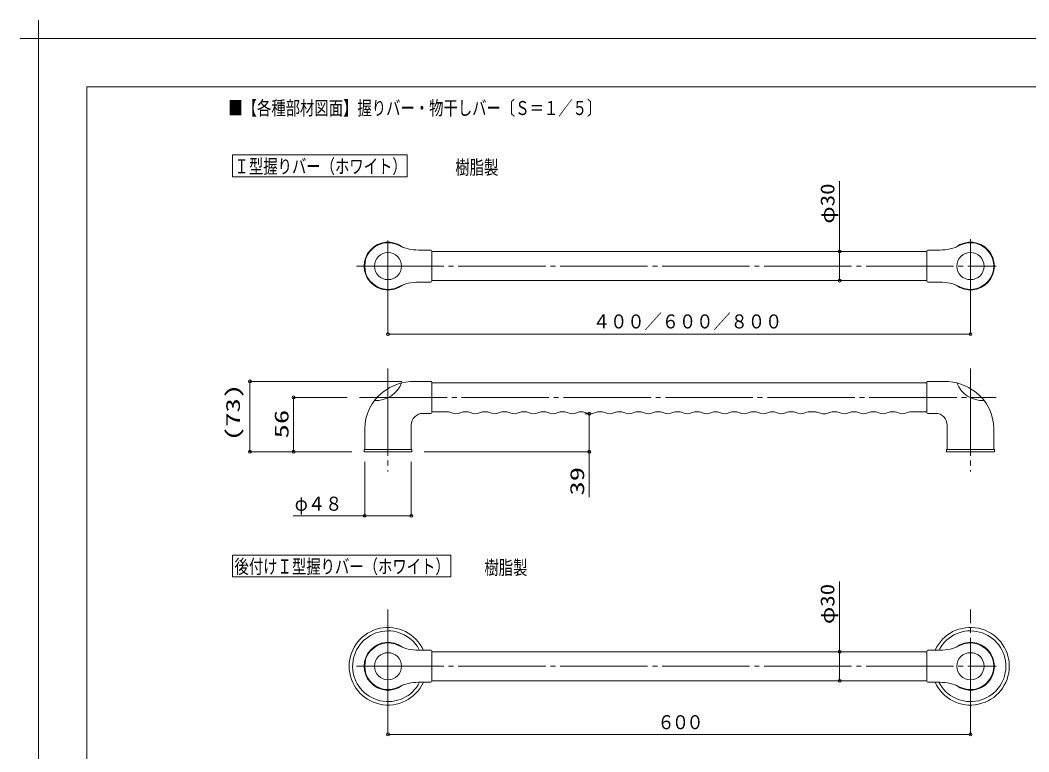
# Model space of a CAD drawing. Units: millimetres on the paper. Extents: x -305 to 305, y -152 to 152.
# Drawn here: x -304.8 to -97, y 1.4 to 152.3 of the extents above; entities that cross this region are included whole.
import ezdxf
from ezdxf.enums import TextEntityAlignment as Align

# ---------------------------------------------------------------- set-up
doc = ezdxf.new("R2010")
doc.units = ezdxf.units.MM
doc.linetypes.add('LONG_CHAIN', pattern=[21, 18, -1, 1, -1])
for name, color, linetype, lineweight in [('0-0_0', 7, 'Continuous', 9), ('0-1_VIEW0001', 7, 'Continuous', 9), ('0-3_1図面枠', 7, 'Continuous', 9), ('0-4_図面枠', 3, 'Continuous', 9), ('0-5_DEFPOINTS', 7, 'Continuous', 9)]:
    doc.layers.add(name, color=color, linetype=linetype, lineweight=lineweight)
doc.styles.add('ＭＳ ゴシック', font='')
doc.styles.get('ＭＳ ゴシック').set_extended_font_data('MS Gothic')

# ---------------------------------------------------------------- blocks, each defined once
blk = doc.blocks.new('_ORIGIN')
at = {"layer": '0-0_0'}
blk.add_line((0, 0), (-1, 0), dxfattribs=at)
blk.add_circle((0, 0), 0.5, dxfattribs=at)
blk = doc.blocks.new('X29')
at = {"layer": '0-0_0', "style": 'ＭＳ ゴシック', "width": 0.9}
for s, p in [('φ', (-367.179, 191.25)), ('４８', (-364.465, 191.25))]:
    blk.add_text(s, height=2.889, dxfattribs=at).set_placement(p, align=Align.BOTTOM_LEFT)
blk = doc.blocks.new('グループ-6')
at = {"layer": '0-3_1図面枠'}
for p, q in [((-4200, 2895), (-4200, 3045)), ((-4275, 2970), (-4125, 2970))]:
    blk.add_line(p, q, dxfattribs=at)

msp = doc.modelspace()

# ---------------------------------------------------------------- linework, layer by layer
at = {"layer": '0-0_0'}
for p, q in [((-135.935, 99.154), (-135.935, 103.954)), ((-228.986, 99.014), (-228.986, 87.516)), ((-120.526, 98.554), (-135.935, 98.554)), ((-108.986, 99.014), (-108.986, 87.516)), ((-228.386, 87.516), (-109.586, 87.516)), ((-226.112, 77.787), (-257.431, 77.787)), ((-257.431, 63.887), (-257.431, 77.187)), ((-237.366, 74.487), (-248.421, 74.487)), ((-248.421, 73.887), (-248.421, 63.887)), ((-188.446, 71.107), (-187.516, 71.107)), ((-187.516, 70.507), (-187.516, 63.887)), ((-236.446, 63.287), (-257.431, 63.287)), ((-254.892, 63.287), (-248.421, 63.287)), ((-233.786, 61.187), (-233.786, 50.058)), ((-224.186, 61.187), (-224.186, 50.058)), ((-233.786, 50.058), (-248.518, 50.058)), ((-233.186, 50.058), (-224.786, 50.058))]:
    msp.add_line(p, q, dxfattribs=at)
for points in [[(-120.526, 104.554), (-135.935, 104.554), (-135.935, 119.043)], [(-221.526, 63.287), (-187.516, 63.287), (-187.516, 53.924)]]:
    msp.add_lwpolyline(points, dxfattribs=at)
at = {"layer": '0-1_VIEW0001'}
for p, q in [((-261.027, 119.984), (-261.027, 124.484)), ((-261.027, 124.484), (-225.027, 124.484)), ((-225.027, 119.984), (-225.027, 124.484)), ((-261.027, 119.984), (-225.027, 119.984)), ((-220.186, 104.854), (-222.679, 104.854)), ((-219.986, 104.594), (-219.986, 104.654)), ((-219.986, 104.594), (-219.986, 104.654)), ((-219.986, 104.594), (-219.986, 98.514)), ((-219.986, 104.554), (-117.986, 104.554)), ((-117.986, 104.594), (-117.986, 104.654)), ((-117.986, 104.594), (-117.986, 104.654)), ((-117.786, 104.854), (-115.293, 104.854)), ((-220.186, 98.254), (-222.679, 98.254)), ((-219.986, 98.554), (-117.986, 98.554)), ((-219.986, 98.514), (-219.986, 98.454)), ((-219.986, 98.514), (-219.986, 98.454)), ((-117.986, 98.514), (-117.986, 98.454)), ((-117.786, 98.254), (-115.293, 98.254)), ((-220.186, 77.787), (-223.572, 77.787)), ((-219.986, 77.527), (-219.986, 77.587)), ((-219.986, 77.527), (-219.986, 77.587)), ((-219.986, 77.527), (-219.986, 71.447)), ((-219.986, 77.487), (-117.986, 77.487)), ((-117.986, 77.527), (-117.986, 77.587)), ((-117.986, 77.527), (-117.986, 77.587)), ((-117.986, 77.527), (-117.986, 71.447)), ((-117.786, 77.787), (-114.4, 77.787)), ((-220.186, 71.187), (-221.786, 71.187)), ((-219.986, 71.487), (-216.687, 71.487)), ((-219.986, 71.447), (-219.986, 71.387)), ((-219.986, 71.447), (-219.986, 71.387)), ((-213.284, 71.487), (-212.687, 71.487)), ((-209.284, 71.487), (-208.687, 71.487)), ((-205.284, 71.487), (-204.687, 71.487)), ((-201.284, 71.487), (-200.687, 71.487)), ((-197.284, 71.487), (-196.687, 71.487)), ((-193.284, 71.487), (-192.687, 71.487)), ((-188.986, 71.487), (-189.351, 71.487)), ((-189.284, 71.487), (-188.986, 71.487)), ((-184.986, 71.487), (-185.583, 71.487)), ((-180.986, 71.487), (-181.583, 71.487)), ((-177.635, 71.495), (-177.038, 71.495)), ((-173.635, 71.495), (-173.038, 71.495)), ((-169.635, 71.495), (-169.038, 71.495)), ((-165.635, 71.495), (-165.038, 71.495)), ((-161.337, 71.495), (-161.702, 71.495)), ((-161.635, 71.495), (-161.337, 71.495)), ((-157.337, 71.495), (-157.933, 71.495)), ((-153.337, 71.495), (-153.933, 71.495)), ((-145.635, 71.495), (-146.232, 71.495)), ((-140.901, 71.495), (-142.232, 71.495)), ((-136.687, 71.487), (-137.284, 71.487)), ((-132.687, 71.487), (-133.284, 71.487)), ((-128.687, 71.487), (-129.284, 71.487)), ((-124.687, 71.487), (-125.284, 71.487)), ((-117.986, 71.487), (-121.284, 71.487)), ((-117.986, 71.447), (-117.986, 71.387)), ((-117.986, 71.447), (-117.986, 71.387)), ((-117.786, 71.187), (-116.186, 71.187)), ((-224.186, 68.787), (-224.186, 63.727)), ((-113.786, 68.787), (-113.786, 63.727)), ((-233.786, 67.976), (-233.786, 63.727)), ((-104.186, 67.976), (-104.186, 63.727)), ((-233.906, 63.727), (-224.066, 63.727)), ((-233.906, 63.727), (-233.906, 63.287)), ((-233.906, 63.287), (-224.066, 63.287)), ((-224.066, 63.727), (-224.066, 63.287)), ((-113.906, 63.727), (-104.066, 63.727)), ((-113.906, 63.727), (-113.906, 63.287)), ((-113.906, 63.287), (-104.066, 63.287)), ((-104.066, 63.727), (-104.066, 63.287)), ((-261.027, 37.484), (-261.027, 41.984)), ((-261.027, 41.984), (-216.027, 41.984)), ((-216.027, 37.484), (-216.027, 41.984)), ((-261.027, 37.484), (-216.027, 37.484)), ((-220.186, 22.354), (-222.679, 22.354)), ((-219.986, 22.094), (-219.986, 22.154)), ((-219.986, 22.094), (-219.986, 22.154)), ((-219.986, 22.094), (-219.986, 16.014)), ((-219.986, 22.054), (-117.986, 22.054)), ((-135.935, 16.654), (-135.935, 21.454)), ((-117.986, 22.094), (-117.986, 22.154)), ((-117.986, 22.094), (-117.986, 22.154)), ((-117.786, 22.354), (-115.293, 22.354)), ((-228.986, 16.514), (-228.986, 5.016)), ((-220.186, 15.754), (-222.679, 15.754)), ((-219.986, 16.054), (-117.986, 16.054)), ((-219.986, 16.014), (-219.986, 15.954)), ((-219.986, 16.014), (-219.986, 15.954)), ((-120.526, 16.054), (-135.935, 16.054)), ((-117.986, 16.014), (-117.986, 15.954)), ((-117.786, 15.754), (-115.293, 15.754)), ((-108.986, 16.514), (-108.986, 5.016)), ((-228.386, 5.016), (-109.586, 5.016))]:
    msp.add_line(p, q, dxfattribs=at)
at = {"layer": '0-1_VIEW0001', "linetype": 'LONG_CHAIN'}
for p, q in [((-228.986, 106.793), (-228.986, 88.488)), ((-108.986, 89.435), (-108.986, 107.121)), ((-235.496, 101.554), (-103.678, 101.554)), ((-228.986, 80.448), (-228.986, 59.23)), ((-108.986, 80.448), (-108.986, 59.23)), ((-234.826, 74.487), (-103.678, 74.487)), ((-228.986, 30.771), (-228.986, 5.988)), ((-108.986, 6.935), (-108.986, 30.771)), ((-235.496, 19.054), (-103.678, 19.054))]:
    msp.add_line(p, q, dxfattribs=at)
at = {"layer": '0-1_VIEW0001'}
for points in [[(-117.986, 104.594), (-117.986, 98.514), (-117.986, 98.454)], [(-149.933, 71.495), (-149.635, 71.495), (-150, 71.495)], [(-120.526, 22.054), (-135.935, 22.054), (-135.935, 36.543)], [(-117.986, 22.094), (-117.986, 16.014), (-117.986, 15.954)]]:
    msp.add_lwpolyline(points, dxfattribs=at)
for centre in [(-228.986, 101.554), (-108.986, 101.554), (-228.986, 19.054), (-108.986, 19.054)]:
    msp.add_circle(centre, 2.8, dxfattribs=at)
for centre, radius, start, end in [((-228.986, 101.554), 4.92, 53.00332, 306.99668), ((-228.986, 101.554), 4.8, 63.24355, 296.75645), ((-108.986, 101.554), 4.92, 233.00332, 126.99668), ((-108.986, 101.554), 4.8, 243.24355, 116.75645), ((-222.679, 114.063), 9.209, 243.24355, 270), ((-220.186, 104.654), 0.2, 0, 90), ((-220.186, 104.654), 0.2, 0, 90), ((-117.786, 104.654), 0.2, 90, 180), ((-117.786, 104.654), 0.2, 90, 180), ((-115.293, 114.063), 9.209, 270, 296.75645), ((-222.679, 89.044), 9.209, 90, 116.75645), ((-220.186, 98.454), 0.2, 270, 0), ((-220.186, 98.454), 0.2, 270, 0), ((-117.786, 98.454), 0.2, 180, 270), ((-117.786, 98.454), 0.2, 180, 270), ((-115.293, 89.044), 9.209, 63.24355, 90), ((-231.474, 79.502), 5.669, 266.84819, 338.88462), ((-223.572, 67.187), 10.6, 90, 127.87515), ((-220.186, 77.587), 0.2, 0, 90), ((-220.186, 77.587), 0.2, 0, 90), ((-117.786, 77.587), 0.2, 90, 180), ((-117.786, 77.587), 0.2, 90, 180), ((-114.4, 67.187), 10.6, 52.12485, 90), ((-106.497, 79.502), 5.669, 201.11538, 273.15181), ((-224.186, 67.976), 9.6, 127.87515, 180), ((-113.786, 67.976), 9.6, 0, 52.12485), ((-221.786, 68.787), 2.4, 90, 180), ((-220.186, 71.387), 0.2, 270, 0), ((-220.186, 71.387), 0.2, 270, 0), ((-216.687, 69.487), 2, 64.82328, 90), ((-214.986, 73.107), 2, 244.82328, 295.17672), ((-213.284, 69.487), 2, 90, 115.17672), ((-212.687, 69.487), 2, 64.82328, 90), ((-210.986, 73.107), 2, 244.82328, 295.17672), ((-209.284, 69.487), 2, 90, 115.17672), ((-208.687, 69.487), 2, 64.82328, 90), ((-206.986, 73.107), 2, 244.82328, 295.17672), ((-205.284, 69.487), 2, 90, 115.17672), ((-204.687, 69.487), 2, 64.82328, 90), ((-202.986, 73.107), 2, 244.82328, 295.17672), ((-201.284, 69.487), 2, 90, 115.17672), ((-200.687, 69.487), 2, 64.82328, 90), ((-198.986, 73.107), 2, 244.82328, 295.17672), ((-197.284, 69.487), 2, 90, 115.17672), ((-196.687, 69.487), 2, 64.82328, 90), ((-194.986, 73.107), 2, 244.82328, 295.17672), ((-193.284, 69.487), 2, 90, 115.17672), ((-192.687, 69.487), 2, 64.82328, 90), ((-190.986, 73.107), 2, 244.82328, 295.17672), ((-189.284, 69.487), 2, 90, 115.17672), ((-188.986, 69.487), 2, 64.82328, 90), ((-187.284, 73.107), 2, 244.82328, 295.17672), ((-185.583, 69.487), 2, 90, 115.17672), ((-184.986, 69.487), 2, 64.82328, 90), ((-183.284, 73.107), 2, 244.82328, 295.17672), ((-181.583, 69.487), 2, 90, 115.17672), ((-181.038, 69.495), 2, 64.82328, 90), ((-179.337, 73.115), 2, 244.82328, 295.17672), ((-177.635, 69.495), 2, 90, 115.17672), ((-177.038, 69.495), 2, 64.82328, 90), ((-175.337, 73.115), 2, 244.82328, 295.17672), ((-173.635, 69.495), 2, 90, 115.17672), ((-173.038, 69.495), 2, 64.82328, 90), ((-171.337, 73.115), 2, 244.82328, 295.17672), ((-169.635, 69.495), 2, 90, 115.17672), ((-169.038, 69.495), 2, 64.82328, 90), ((-167.337, 73.115), 2, 244.82328, 295.17672), ((-165.635, 69.495), 2, 90, 115.17672), ((-165.038, 69.495), 2, 64.82328, 90), ((-163.337, 73.115), 2, 244.82328, 295.17672), ((-161.635, 69.495), 2, 90, 115.17672), ((-161.337, 69.495), 2, 64.82328, 90), ((-159.635, 73.115), 2, 244.82328, 295.17672), ((-157.933, 69.495), 2, 90, 115.17672), ((-157.337, 69.495), 2, 64.82328, 90), ((-155.635, 73.115), 2, 244.82328, 295.17672), ((-153.933, 69.495), 2, 90, 115.17672), ((-153.337, 69.495), 2, 64.82328, 90), ((-151.635, 73.115), 2, 244.82328, 295.17672), ((-149.933, 69.495), 2, 90, 115.17672), ((-149.635, 69.495), 2, 64.82328, 90), ((-147.933, 73.115), 2, 244.82328, 295.17672), ((-146.232, 69.495), 2, 90, 115.17672), ((-145.635, 69.495), 2, 64.82328, 90), ((-143.933, 73.115), 2, 244.82328, 295.17672), ((-142.232, 69.495), 2, 90, 115.17672), ((-140.986, 69.487), 2, 64.82328, 87.56796), ((-139.284, 73.107), 2, 244.82328, 274.27758), ((-138.986, 73.107), 2, 266.39238, 295.18328), ((-137.284, 69.487), 2, 90, 115.17672), ((-136.687, 69.487), 2, 64.82328, 90), ((-134.986, 73.107), 2, 244.82328, 295.17672), ((-133.284, 69.487), 2, 90, 115.17672), ((-132.687, 69.487), 2, 64.82328, 90), ((-130.986, 73.107), 2, 244.82328, 295.17672), ((-129.284, 69.487), 2, 90, 115.17672), ((-128.687, 69.487), 2, 64.82328, 90), ((-126.986, 73.107), 2, 244.82328, 295.17672), ((-125.284, 69.487), 2, 90, 115.17672), ((-124.687, 69.487), 2, 64.82328, 90), ((-122.986, 73.107), 2, 244.82328, 295.17672), ((-121.284, 69.487), 2, 90, 115.17672), ((-117.786, 71.387), 0.2, 180, 270), ((-117.786, 71.387), 0.2, 180, 270), ((-116.186, 68.787), 2.4, 0, 90), ((-228.986, 19.054), 8, 24.36198, 335.63802), ((-108.986, 19.054), 8, 204.36198, 155.63802), ((-228.986, 19.054), 7.294, 28.94153, 333.10095), ((-108.986, 19.054), 7.294, 206.89905, 151.05847), ((-228.986, 19.054), 4.92, 53.00332, 306.99668), ((-228.986, 19.054), 4.8, 63.24355, 296.75645), ((-222.679, 31.563), 9.209, 243.24355, 270), ((-115.293, 31.563), 9.209, 270, 296.75645), ((-108.986, 19.054), 4.92, 233.00332, 126.99668), ((-108.986, 19.054), 4.8, 243.24355, 116.75645), ((-220.186, 22.154), 0.2, 0, 90), ((-220.186, 22.154), 0.2, 0, 90), ((-117.786, 22.154), 0.2, 90, 180), ((-117.786, 22.154), 0.2, 90, 180), ((-222.679, 6.544), 9.209, 90, 116.75645), ((-220.186, 15.954), 0.2, 270, 0), ((-220.186, 15.954), 0.2, 270, 0), ((-117.786, 15.954), 0.2, 180, 270), ((-117.786, 15.954), 0.2, 180, 270), ((-115.293, 6.544), 9.209, 63.24355, 90)]:
    msp.add_arc(centre, radius, start, end, dxfattribs=at)
at = {"layer": '0-4_図面枠'}
msp.add_lwpolyline([(-291.017, -138.498), (108.983, -138.498), (108.983, 138.502), (-291.017, 138.502)], close=True, dxfattribs=at)
at = {"layer": '0-5_DEFPOINTS'}
for p in [(118.983, 148.502), (-301.017, -148.498)]:
    msp.add_line(p, (-301.017, 148.502), dxfattribs=at)

# ---------------------------------------------------------------- block references
at = {"layer": '0-0_0', "xscale": 0.6, "yscale": 0.6}
for p, rotation in [((-135.935, 104.554), 90), ((-135.935, 98.554), 270), ((-228.986, 87.516), 180), ((-257.431, 77.787), 90), ((-248.421, 74.487), 90), ((-187.516, 71.107), 90), ((-257.431, 63.287), 270), ((-248.421, 63.287), 270), ((-187.516, 63.287), 270), ((-233.786, 50.058), 180)]:
    msp.add_blockref('_ORIGIN', p, dxfattribs=dict(at, rotation=rotation))
for p in [(-108.986, 87.516), (-224.186, 50.058)]:
    msp.add_blockref('_ORIGIN', p, dxfattribs=at)
at = {"layer": '0-0_0'}
msp.add_blockref('X29', (118.983, -140.998), dxfattribs=at)
at = {"layer": '0-1_VIEW0001', "xscale": 0.6, "yscale": 0.6}
for p, rotation in [((-135.935, 22.054), 90), ((-135.935, 16.054), 270), ((-228.986, 5.016), 180)]:
    msp.add_blockref('_ORIGIN', p, dxfattribs=dict(at, rotation=rotation))
msp.add_blockref('_ORIGIN', (-108.986, 5.016), dxfattribs=at)
at = {"layer": '0-3_1図面枠', "xscale": 0.05, "yscale": 0.05}
msp.add_blockref('グループ-6', (-91.017, 0.002), dxfattribs=at)
msp.add_blockref('グループ-6', (-91.017, 0.002), dxfattribs=at)

# ---------------------------------------------------------------- texts
at = {"layer": '0-0_0', "style": 'ＭＳ ゴシック'}
for s, width, p in [('■【各種部材図面】握りバー・物干しバー〔Ｓ＝１／５〕', 0.75, (-261.888, 131.831)), ('４００／６００／８００', 0.9, (-186.764, 87.831))]:
    msp.add_text(s, height=2.889, dxfattribs=dict(at, width=width)).set_placement(p, align=Align.BOTTOM_LEFT)
for s, width, p in [('φ30', 1.2, (-136.13, 110.293)), ('(73)', 1.5, (-258.626, 65.468)), ('56', 1.5, (-248.616, 66.031)), ('39', 1.5, (-187.711, 54.245))]:
    msp.add_text(s, height=2.889, rotation=90, dxfattribs=dict(at, width=width)).set_placement(p, align=Align.BOTTOM_LEFT)
at = {"layer": '0-1_VIEW0001', "style": 'ＭＳ ゴシック'}
for s, width, p in [('Ｉ型握りバー（ホワイト）', 0.75, (-260.599, 119.805)), ('樹脂製', 0.75, (-215.122, 119.59)), ('後付けＩ型握りバー（ホワイト）', 0.75, (-260.599, 37.305)), ('樹脂製', 0.75, (-209.122, 37.09)), ('６', 0.9, (-173.483, 5.211)), ('０', 0.9, (-170.501, 5.211)), ('０', 0.9, (-167.519, 5.211))]:
    msp.add_text(s, height=2.889, dxfattribs=dict(at, width=width)).set_placement(p, align=Align.BOTTOM_LEFT)
at = {"layer": '0-1_VIEW0001', "style": 'ＭＳ ゴシック', "width": 1.2}
msp.add_text('φ30', height=2.889, rotation=90, dxfattribs=at).set_placement((-136.144, 27.745), align=Align.BOTTOM_LEFT)

doc.saveas('drawing.dxf')
